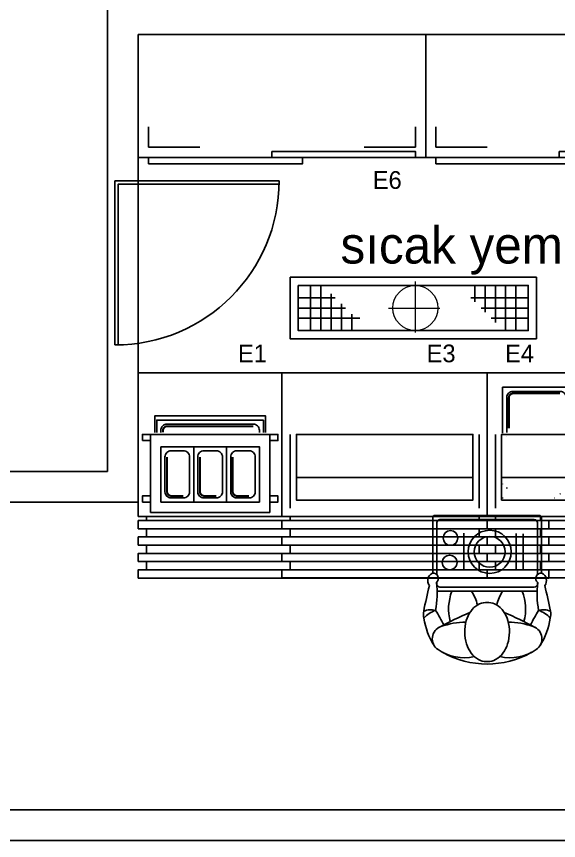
# Model space of a CAD drawing. Header units: centimetres. Extents: x 112015 to 133851, y 84304 to 98493.
# Drawn here: x 116208.3 to 116472.4, y 88679.9 to 89081.7 of the extents above; entities that cross this region are included whole.
import ezdxf
from ezdxf.enums import TextEntityAlignment as Align

# ---------------------------------------------------------------- set-up
doc = ezdxf.new("R2010")
doc.units = ezdxf.units.CM
doc.header["$LTSCALE"] = 100
doc.header["$MEASUREMENT"] = 0
for name, pattern in [('DASHED2', [0.375, 0.25, -0.125]), ('DOT', [0.25, 0, -0.25]), ('HIDDEN', [0.375, 0.25, -0.125])]:
    doc.linetypes.add(name, pattern=pattern)
doc.layers.get('0').update_dxf_attribs({"linetype": 'CONTINUOUS'})
for name, color, linetype in [('-DWG_ANA', 7, 'CONTINUOUS'), ('-DWG_DETAY1', 7, 'CONTINUOUS'), ('-DWG_DETAY2', 7, 'CONTINUOUS'), ('BL-S', 42, 'CONTINUOUS'), ('LS İNSAN', 251, 'CONTINUOUS'), ('PLAN', 9, 'CONTINUOUS'), ('SOĞUK ODA PANELİ', 4, 'CONTINUOUS'), ('sıhhi tesisat', 162, 'CONTINUOUS'), ('user-2d', 7, 'CONTINUOUS')]:
    doc.layers.add(name, color=color, linetype=linetype)
for name, color, linetype, lineweight in [('-DWG_DETAY4', 7, 'DOT', 0), ('NO', 7, 'CONTINUOUS', 30), ('yerizg-a', 7, 'CONTINUOUS', 15), ('yerizg-b', 7, 'CONTINUOUS', 9)]:
    doc.layers.add(name, color=color, linetype=linetype, lineweight=lineweight)
doc.styles.add('romans', font='romans.shx', dxfattribs={"width": 0.8})
doc.styles.add('TAKSİM', font='GOTHIC.TTF', dxfattribs={"height": 20})

# ---------------------------------------------------------------- blocks, each defined once
blk = doc.blocks.new('T_R14')
at = {"layer": '-DWG_DETAY2', "color": 0, "linetype": 'HIDDEN'}
for points in [[(5, 15), (5, 5), (30, 5)], [(110, 5), (135, 5), (135, 15)]]:
    blk.add_lwpolyline(points, dxfattribs=at)
blk = doc.blocks.new('T_146')
at = {"layer": '-DWG_ANA', "color": 0}
blk.add_lwpolyline([(0, 0), (140, 0), (140, -60), (0, -60)], close=True, dxfattribs=at)
blk = doc.blocks.new('T_K14')
at = {"layer": '-DWG_DETAY2', "color": 0, "linetype": 'Continuous'}
for points in [[(5, 0), (5, -3), (80, -3), (80, 0)], [(65, 3), (65, 0), (135, 0), (135, 3)]]:
    blk.add_lwpolyline(points, close=True, dxfattribs=at)
blk = doc.blocks.new('TCS146')
at = {"layer": 'PLAN', "color": 0, "linetype": 'Continuous'}
for name, p in [('T_146', (0, 0)), ('T_R14', (0, -60)), ('T_K14', (0, -60))]:
    blk.add_blockref(name, p, dxfattribs=at)
at = {"layer": 'NO', "linetype": 'Continuous', "style": 'romans', "width": 0.8}
blk.add_attdef('NO', text='', height=10, dxfattribs=at).set_placement((118, -45), align=Align.MIDDLE)
blk = doc.blocks.new('GN-11')
at = {"layer": '-DWG_DETAY1', "color": 0}
blk.add_lwpolyline([(0, -32), (0, -54), (33, -54), (33, -32)], dxfattribs=at)
for points in [[(28, -52), (5, -52, -0.414214), (2, -49), (2, -32, -0.414214)], [(31, -32), (31, -49, -0.414214), (28, -52)]]:
    blk.add_lwpolyline(points, format="xyb", dxfattribs=at)
at = {"layer": '-DWG_DETAY1', "color": 0, "const_width": 1}
blk.add_lwpolyline([(30, -34), (30, -48.8, -0.414214), (27.8, -51), (5, -51)], format="xyb", dxfattribs=at)
at = {"layer": '-DWG_DETAY4', "color": 0}
for points in [[(33, 0), (0, 0), (0, -32)], [(33, -32), (33, 0)]]:
    blk.add_lwpolyline(points, dxfattribs=at)
blk.add_lwpolyline([(2, -32), (2, -5, -0.414214), (5, -2), (28, -2, -0.414214), (31, -5), (31, -32, -0.414214)], format="xyb", dxfattribs=at)
blk = doc.blocks.new('sıcak servis ünites-180')
at = {"layer": 'BL-S', "linetype": 'Continuous'}
blk.add_line((-124289.61, -1091.64), (-124469.61, -1091.64), dxfattribs=at)
for points in [[(-124289.61, -991.64), (-124289.61, -995.64), (-124469.61, -995.64), (-124469.61, -991.64)], [(-124289.61, -999.64), (-124289.61, -1003.64), (-124469.61, -1003.64), (-124469.61, -999.64)], [(-124289.61, -1007.64), (-124289.61, -1011.64), (-124469.61, -1011.64), (-124469.61, -1007.64)], [(-124289.61, -1015.64), (-124289.61, -1019.64), (-124469.61, -1019.64), (-124469.61, -1015.64)], [(-124289.61, -1021.64), (-124469.61, -1021.64), (-124469.61, -1091.64), (-124289.61, -1091.64)], [(-124296.61, -1040.64), (-124296.61, -1029.64), (-124462.61, -1029.64), (-124462.61, -1040.64)], [(-124296.61, -1040.64), (-124462.61, -1040.64), (-124462.61, -1061.64), (-124296.61, -1061.64)]]:
    blk.add_lwpolyline(points, close=True, dxfattribs=at)
for points in [[(-124465.61, -995.64), (-124465.61, -999.64)], [(-124293.61, -995.64), (-124293.61, -999.64)], [(-124465.61, -1003.64), (-124465.61, -1007.64)], [(-124293.61, -1003.64), (-124293.61, -1007.64)], [(-124465.61, -1011.64), (-124465.61, -1015.64)], [(-124293.61, -1011.64), (-124293.61, -1015.64)], [(-124465.61, -1019.64), (-124465.61, -1021.64)], [(-124293.61, -1019.64), (-124293.61, -1021.64)], [(-124465.61, -1061.64), (-124465.61, -1025.64)], [(-124293.61, -1061.64), (-124293.61, -1025.64)]]:
    blk.add_lwpolyline(points, dxfattribs=at)
blk.add_point((-124289.61, -1021.64), dxfattribs=at)
at = {"layer": 'BL-S', "linetype": 'Continuous', "extrusion": (0, 0, -1), "zscale": -1}
for p in [(124429.11, -1030.64), (124396.11, -1030.64), (124363.11, -1030.64), (124330.11, -1030.64), (124297.11, -1030.64)]:
    blk.add_blockref('GN-11', p, dxfattribs=at)
at = {"layer": 'BL-S', "linetype": 'Continuous', "style": 'romans', "text_generation_flag": 4, "width": 0.8}
blk.add_attdef('NO', text='', height=10, rotation=180, dxfattribs=at).set_placement((-124443.61, -1050.64), align=Align.MIDDLE)
blk = doc.blocks.new('GN14')
at = {"layer": '-DWG_DETAY1', "color": 0}
blk.add_lwpolyline([(0, -27), (16, -27), (16, 0), (0, 0)], close=True, dxfattribs=at)
at = {"layer": '-DWG_DETAY2', "color": 0}
blk.add_lwpolyline([(5, -2), (11, -2, -0.414214), (14, -5), (14, -22, -0.414214), (11, -25), (5, -25, -0.414214), (2, -22), (2, -5, -0.414214)], format="xyb", close=True, dxfattribs=at)
at = {"layer": '-DWG_DETAY2', "color": 0, "const_width": 1}
blk.add_lwpolyline([(3, -22), (3, -5.2, -0.414214), (5.2, -3), (11, -3)], format="xyb", dxfattribs=at)
blk = doc.blocks.new('KKN073')
at = {"layer": '-DWG_ANA', "color": 0}
blk.add_lwpolyline([(0, 0), (0, -70), (70, -70), (70, 0)], close=True, dxfattribs=at)
at = {"layer": '-DWG_DETAY1', "color": 0}
blk.add_lwpolyline([(6, -2), (6, -40), (64, -40), (64, -2)], close=True, dxfattribs=at)
for points in [[(8, -41), (8, -49), (62, -49), (62, -41)], [(61, -47), (61, -41)]]:
    blk.add_lwpolyline(points, dxfattribs=at)
blk.add_lwpolyline([(11, -42), (11, -41, -0.475611)], format="xyb", dxfattribs=at)
at = {"layer": '-DWG_DETAY2', "color": 0}
for points in [[(2, -7), (6, -7), (6, -10), (2, -10)], [(64, -7), (68, -7), (68, -10), (64, -10)], [(2, -37), (6, -37), (6, -40), (2, -40)], [(64, -37), (68, -37), (68, -40), (64, -40)]]:
    blk.add_lwpolyline(points, close=True, dxfattribs=at)
blk.add_lwpolyline([(9, -41), (9, -47), (61, -47)], dxfattribs=at)
blk.add_lwpolyline([(59, -41), (59, -42, -0.414214), (56, -45), (14, -45, -0.414214), (11, -42)], format="xyb", dxfattribs=at)
at = {"layer": '-DWG_DETAY2', "color": 0, "const_width": 1}
blk.add_lwpolyline([(56, -44), (14.2, -44, -0.414214), (12, -41.8), (12, -41)], format="xyb", dxfattribs=at)
at = {"layer": '-DWG_DETAY1', "color": 0}
for p in [(11, -7), (27, -7), (43, -7)]:
    blk.add_blockref('GN14', p, dxfattribs=at)
at = {"layer": 'NO', "linetype": 'Continuous', "style": 'romans', "width": 0.8}
blk.add_attdef('NO', text='', height=10, dxfattribs=at).set_placement((50, -82), align=Align.MIDDLE)
blk = doc.blocks.new('DFE')
at = {"layer": 'BL-S', "linetype": 'Continuous'}
for points in [[(44475.27, 87636.05), (44479.27, 87636.05), (44479.27, 87736.05), (44475.27, 87736.05)], [(44483.27, 87636.05), (44487.27, 87636.05), (44487.27, 87736.05), (44483.27, 87736.05)], [(44491.27, 87636.05), (44495.27, 87636.05), (44495.27, 87736.05), (44491.27, 87736.05)], [(44499.27, 87636.05), (44503.27, 87636.05), (44503.27, 87736.05), (44499.27, 87736.05)], [(44505.27, 87636.05), (44505.27, 87736.05), (44575.27, 87736.05), (44575.27, 87636.05)], [(44524.27, 87643.05), (44513.27, 87643.05), (44513.27, 87729.05), (44524.27, 87729.05)], [(44524.27, 87643.05), (44524.27, 87729.05), (44545.27, 87729.05), (44545.27, 87643.05)]]:
    blk.add_lwpolyline(points, close=True, dxfattribs=at)
for points in [[(44479.27, 87732.05), (44483.27, 87732.05)], [(44487.27, 87732.05), (44491.27, 87732.05)], [(44495.27, 87732.05), (44499.27, 87732.05)], [(44503.27, 87732.05), (44505.27, 87732.05)], [(44545.27, 87732.05), (44509.27, 87732.05)], [(44479.27, 87640.05), (44483.27, 87640.05)], [(44487.27, 87640.05), (44491.27, 87640.05)], [(44495.27, 87640.05), (44499.27, 87640.05)], [(44503.27, 87640.05), (44505.27, 87640.05)], [(44545.27, 87640.05), (44509.27, 87640.05)]]:
    blk.add_lwpolyline(points, dxfattribs=at)
blk.add_point((44505.27, 87636.05), dxfattribs=at)
at = {"layer": 'BL-S', "linetype": 'Continuous', "style": 'romans', "width": 0.8}
blk.add_attdef('NO', text='', height=10, rotation=90, dxfattribs=at).set_placement((44534.27, 87710.05), align=Align.MIDDLE)
blk = doc.blocks.new('SDW')
at = {"layer": 'BL-S', "linetype": 'Continuous'}
for points in [[(43267.93, 87994.93), (43271.93, 87994.93), (43271.93, 87794.97), (43267.93, 87794.97)], [(43275.93, 87994.93), (43279.93, 87994.93), (43279.93, 87794.97), (43275.93, 87794.97)], [(43283.93, 87994.93), (43287.93, 87994.93), (43287.93, 87794.97), (43283.93, 87794.97)], [(43291.93, 87994.93), (43295.93, 87994.93), (43295.93, 87794.97), (43291.93, 87794.97)]]:
    blk.add_lwpolyline(points, close=True, dxfattribs=at)
for points in [[(43271.93, 87990.93), (43275.93, 87990.93)], [(43279.93, 87990.93), (43283.93, 87990.93)], [(43287.93, 87990.93), (43291.93, 87990.93)], [(43295.93, 87990.93), (43297.93, 87990.93)], [(43271.93, 87798.97), (43275.93, 87798.97)], [(43279.93, 87798.97), (43283.93, 87798.97)], [(43287.93, 87798.97), (43291.93, 87798.97)], [(43295.93, 87798.97), (43297.93, 87798.97)]]:
    blk.add_lwpolyline(points, dxfattribs=at)
blk = doc.blocks.new('ertye')
at = {"color": 7}
for points in [[(5346.78, 6525.24), (5429.19, 6477.66), (5381.61, 6395.25)], [(5347.75, 6526.92), (5431.84, 6478.37), (5383.29, 6394.28)]]:
    blk.add_lwpolyline(points, dxfattribs=at)
blk.add_arc((5431.84, 6478.37), 97.1, 150, 240, dxfattribs=at)
blk = doc.blocks.new('UOMO2')
at = {"layer": 'user-2d'}
for p, q in [((-24.36, -19.88), (24.36, -19.88)), ((-24.5, -24.28), (-24.5, -23.38)), ((-23, -21.88), (23, -21.88)), ((24.5, -24.28), (24.5, -23.38)), ((-24.5, -53.38), (-24.5, -27.98)), ((24.5, -53.38), (24.5, -27.98)), ((-26.5, -55.81), (-26.5, -28.73)), ((-11.38, -48.3), (-11.38, -29.96)), ((14.14, -48.15), (14.14, -30.05)), ((17.54, -47.9), (17.54, -29.96)), ((26.5, -55.81), (26.5, -28.73)), ((-23, -54.88), (23, -54.88)), ((-25.46, -56.88), (25.46, -56.88))]:
    blk.add_line(p, q, dxfattribs=at)
for points in [[(0, 14.39, 0.0182), (-0.43, 14.38, 0.132444), (-4.17, 13.42, 0.106688), (-7.74, 10.25, 0.083199), (-9.98, 5.8, 0.071851), (-10.88, 0.11, 0.071851), (-10.13, -5.6, 0.083199), (-8, -10.11, 0.106688), (-4.52, -13.37, 0.132444), (-0.81, -14.42, 0.027194), (0, -14.39, 0.106688)], [(0, 14.39, -0.0182), (0.43, 14.38, -0.132444), (4.17, 13.42, -0.106688), (7.74, 10.25, -0.083199), (9.98, 5.8, -0.071851), (10.88, 0.11, -0.071851), (10.13, -5.6, -0.083199), (8, -10.11, -0.106688), (4.52, -13.37, -0.132444), (0.81, -14.42, -0.027194), (0, -14.39, -0.106688)]]:
    blk.add_lwpolyline(points, format="xyb", dxfattribs=at)
for centre, radius in [((-18.22, -33.94), 3.59), ((1.28, -39.13), 10.5), ((1.28, -39.13), 7.5), ((-17.82, -45.9), 3.59)]:
    blk.add_circle(centre, radius, dxfattribs=at)
for centre, radius, start, end in [((-10.97, -10.82), 23.29, 78.1563, 123.7304), ((0, -28.45), 44.02, 60.4943, 119.5057), ((10.97, -10.82), 23.29, 56.2696, 101.8437), ((-20.38, 3.27), 6.34, 123.7304, 250.5701), ((20.38, 3.27), 6.34, 289.4299, 56.2696), ((2.38, -11.52), 33.48, 147.3071, 171.9092), ((-2.38, -11.52), 33.48, 8.0908, 32.6929), ((-117.37, 45.74), 108.14, 328.6075, 332.8971), ((70.19, 171.28), 197.21, 241.6505, 246.538), ((-9.85, 33.12), 37.99, 250.5701, 269.2942), ((-70.19, 171.28), 197.21, 293.462, 298.3495), ((9.85, 33.12), 37.99, 270.7058, 289.4299), ((117.37, 45.74), 108.14, 207.1029, 211.3925), ((-23.62, -8.74), 7.41, 164.905, 190.9168), ((-21.14, 1.52), 12.73, 220.8826, 252.0594), ((5.14, -11.23), 23.91, 165.1983, 201.2176), ((-5.14, -11.23), 23.91, 338.7824, 14.8017), ((21.14, 1.52), 12.73, 287.9406, 319.1174), ((23.62, -8.74), 7.41, 349.0832, 15.095), ((-27.35, -2.15), 8.74, 246.0845, 285.1301), ((176.36, 29.83), 211.07, 190.9168, 194.4075), ((-71.12, -18.75), 46.77, 353.3849, 10.0467), ((71.12, -18.75), 46.77, 169.9533, 186.6151), ((27.35, -2.15), 8.74, 254.8699, 293.9155), ((-176.36, 29.83), 211.07, 345.5925, 349.0832), ((-28.08, -7.08), 24.21, 328.08, 345.1655), ((28.08, -7.08), 24.21, 194.8345, 211.92), ((-25.03, -25.15), 3.92, 140.9375, 245.4995), ((-23, -23.38), 1.5, 90, 180), ((23, -23.38), 1.5, 0, 90), ((25.03, -25.15), 3.92, 294.5005, 39.0625), ((-26.34, -26.13), 2.61, 263.0702, 49.8904), ((26.34, -26.13), 2.61, 130.1096, 276.9298), ((-25.44, -55.83), 1.06, 179.2531, 269.2531), ((-23, -53.38), 1.5, 180, 270), ((23, -53.38), 1.5, 270, 0), ((25.44, -55.83), 1.06, 270.7469, 0.7469)]:
    blk.add_arc(centre, radius, start, end, dxfattribs=at)
blk = doc.blocks.new('Adam')
at = {"linetype": 'Continuous', "extrusion": (0, 0, -1), "xscale": -1}
blk.add_blockref('UOMO2', (-0.53, -6.95), dxfattribs=at)
blk = doc.blocks.new('Y-SIFON')
at = {"layer": 'yerizg-a', "color": 0, "linetype": 'Continuous'}
blk.add_circle((0, 0), 11, dxfattribs=at)
at = {"layer": 'yerizg-b', "color": 0, "linetype": 'DASHED2'}
for points in [[(0, 13), (0, -13)], [(-13, 0), (13, 0)]]:
    blk.add_lwpolyline(points, dxfattribs=at)
blk = doc.blocks.new('120')
at = {"layer": 'sıhhi tesisat'}
for p, q in [((16088.22, 16465.14), (16088.22, 16435.14)), ((16093.22, 16465.14), (16093.22, 16442.14)), ((16098.22, 16465.14), (16098.22, 16447.14)), ((16082.22, 16459.14), (16104.22, 16459.14)), ((16104.22, 16454.14), (16082.22, 16454.14)), ((16082.22, 16449.14), (16100.22, 16449.14)), ((16082.22, 16444.14), (16095.22, 16444.14)), ((16082.22, 16439.14), (16090.22, 16439.14)), ((16098.22, 16353.14), (16098.22, 16381.14)), ((16104.22, 16379.14), (16096.22, 16379.14)), ((16104.22, 16374.14), (16091.22, 16374.14)), ((16093.22, 16353.14), (16093.22, 16376.14)), ((16104.22, 16369.14), (16086.22, 16369.14)), ((16088.22, 16353.14), (16088.22, 16371.14)), ((16082.22, 16364.14), (16104.22, 16364.14)), ((16104.22, 16359.14), (16082.22, 16359.14))]:
    blk.add_line(p, q, dxfattribs=at)
for points in [[(16108.22, 16469.14), (16108.22, 16349.14), (16078.22, 16349.14), (16078.22, 16469.14)], [(16104.22, 16465.14), (16104.22, 16353.14), (16082.22, 16353.14), (16082.22, 16465.14)]]:
    blk.add_lwpolyline(points, close=True, dxfattribs=at)
at = {"layer": 'sıhhi tesisat', "rotation": 270}
blk.add_blockref('Y-SIFON', (16093.22, 16408.14), dxfattribs=at)
at = {"layer": 'sıhhi tesisat', "style": 'romans', "width": 0.8}
blk.add_attdef('YRNO', text='', height=10, rotation=270, dxfattribs=at).set_placement((16068.22, 16366.14), align=Align.MIDDLE)

msp = doc.modelspace()

# ---------------------------------------------------------------- linework, layer by layer
for p, q in [((116252.66, 88859.93), (116252.66, 89087.88)), ((116267.66, 88844.93), (116267.66, 89072.93)), ((116267.66, 89072.93), (116781.6, 89072.88)), ((116022.55, 88859.93), (116252.66, 88859.93)), ((116022.55, 88844.93), (116267.66, 88844.93)), ((118119.55, 88694.93), (116022.55, 88694.93)), ((118134.55, 88679.93), (116007.55, 88679.93))]:
    msp.add_line(p, q)

# ---------------------------------------------------------------- block references
at = {"xscale": -0.8239153329837857, "yscale": 0.8239153329837857, "zscale": 0.8239153329837857, "rotation": 329.9998710273677}
msp.add_blockref('ertye', (117463.23, 82141.33), dxfattribs=at)
at = {"rotation": 90}
msp.add_blockref('120', (132810.76, 72846.33), dxfattribs=at)
at = {"layer": 'BL-S', "linetype": 'Continuous'}
for p in [(116267.66, 89072.92), (116407.66, 89072.92)]:
    msp.add_blockref('TCS146', p, dxfattribs=at)
at = {"layer": 'BL-S', "linetype": 'Continuous', "xscale": -1, "rotation": 180}
for name, p in [('KKN073', (116267.66, 88837.93)), ('sıcak servis ünites-180', (240907.27, 87816.29))]:
    msp.add_blockref(name, p, dxfattribs=at)
at = {"layer": 'LS İNSAN', "xscale": -1, "rotation": 180}
msp.add_blockref('Adam', (116437.05, 88774.6), dxfattribs=at)
at = {"layer": 'SOĞUK ODA PANELİ', "xscale": -1, "rotation": 270}
msp.add_blockref('DFE', (28701.61, 44332.66), dxfattribs=at)
at = {"layer": 'SOĞUK ODA PANELİ', "rotation": 90}
msp.add_blockref('SDW', (204262.59, 45539.99), dxfattribs=at)

# ---------------------------------------------------------------- texts
at = {"style": 'TAKSİM'}
for s, p in [('E6', (116388.92, 88997.65)), ('E1', (116323.25, 88913.11)), ('E3', (116415.16, 88913.11)), ('E4', (116453.38, 88913.11))]:
    msp.add_text(s, height=8.64, dxfattribs=at).set_placement(p, align=Align.CENTER)
msp.add_text('sıcak yemek servis', height=18, dxfattribs=at).set_placement((116366.17, 88961.25))

doc.saveas('drawing.dxf')
